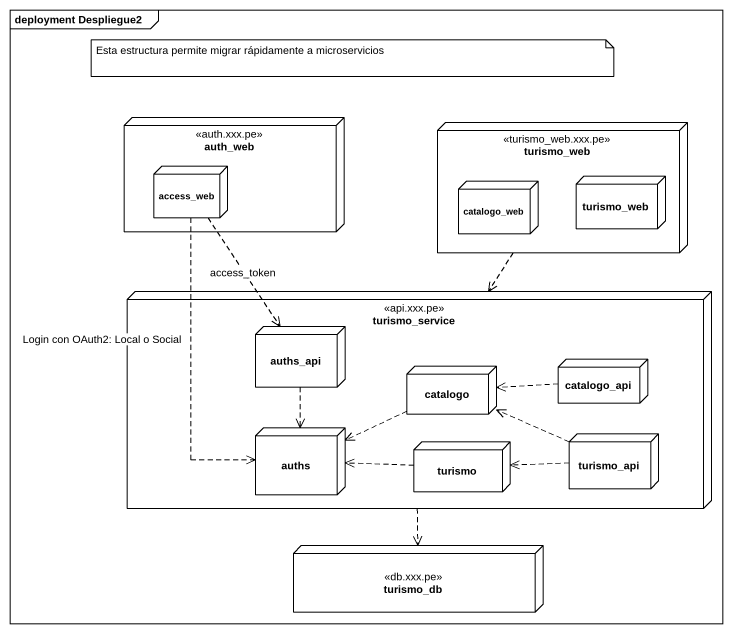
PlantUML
@startuml
mainframe deployment Despliegue2
node auth_web <<auth.xxx.pe>> {
  node access_web
}
node turismo_web <<turismo_web.xxx.pe>> {
  node catalogo_web
  node "turismo_web" as turismo_web_2
}
node turismo_service <<api.xxx.pe>> {
  node auths_api
  node catalogo
  node catalogo_api
  node auths
  node turismo
  node turismo_api
}
node turismo_db <<db.xxx.pe>>
turismo_web ..> turismo_service
access_web ..> auths_api : access_token
access_web ..> auths : Login con OAuth2: Local o Social
turismo_service ..> turismo_db
auths_api ..> auths
catalogo .left.> auths
catalogo_api .left.> catalogo
turismo .left.> auths
turismo_api .left.> catalogo
turismo_api .left.> turismo
note as N1
  Esta estructura permite migrar rápidamente a microservicios
end note
@enduml
